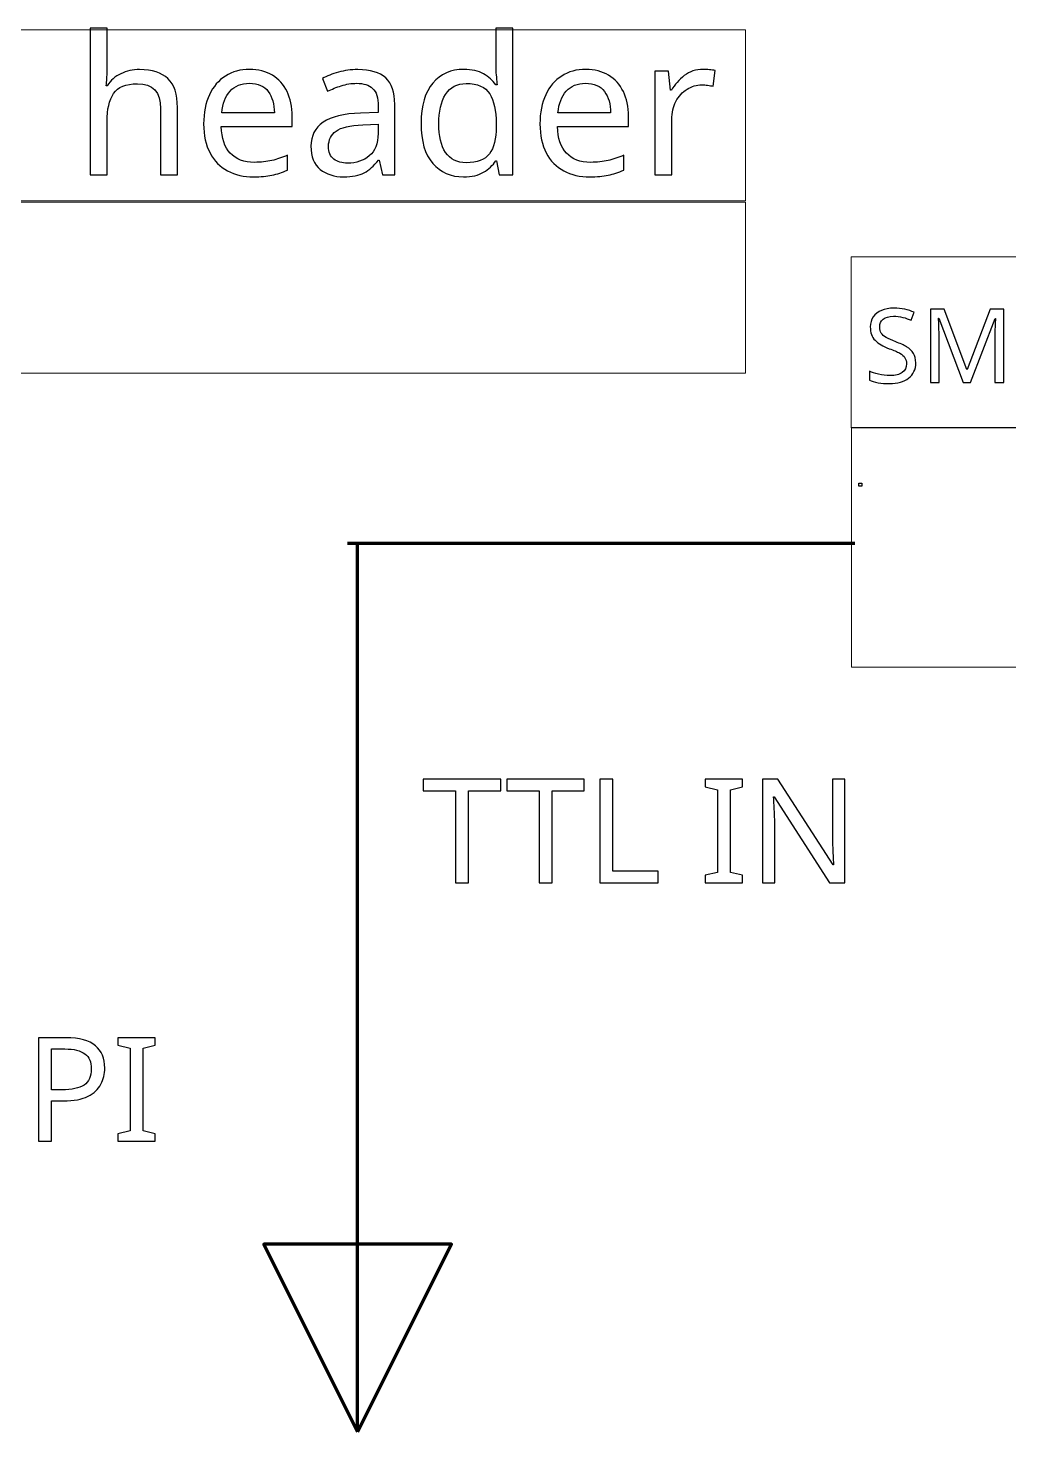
# Model space of a CAD drawing. Header units: inches. Extents: x -6.7 to 20.3, y -5.6 to 12.6.
# Drawn here: x -2.237 to -1.11, y 2.004 to 3.619 of the extents above; entities that cross this region are included whole.
import ezdxf
from ezdxf.lldxf.tags import DXFTag

# ---------------------------------------------------------------- set-up
doc = ezdxf.new("R2010")
doc.units = ezdxf.units.IN
doc.header["$MEASUREMENT"] = 0
doc.header["$XCLIPFRAME"] = 2
doc.layers.add('Layer 1', color=7, linetype='Continuous')
tags = doc.linetypes.add('New Line10', pattern=[1.5, 1, -0.5]).pattern_tags.tags
tags[6:7] = [DXFTag(74, 4), DXFTag(75, 0), DXFTag(340, '0'), DXFTag(46, 1.0), DXFTag(50, 0.0), DXFTag(44, 0.0), DXFTag(45, 0.0)]
tags[4:5] = [DXFTag(74, 4), DXFTag(75, 0), DXFTag(340, '0'), DXFTag(46, 1.0), DXFTag(50, 0.0), DXFTag(44, 0.0), DXFTag(45, 0.0)]
tags = doc.linetypes.add('New Line6', pattern=[1.5, 1, -0.5]).pattern_tags.tags
tags[6:7] = [DXFTag(74, 4), DXFTag(75, 0), DXFTag(340, '0'), DXFTag(46, 1.0), DXFTag(50, 0.0), DXFTag(44, 0.0), DXFTag(45, 0.0)]
tags[4:5] = [DXFTag(74, 4), DXFTag(75, 0), DXFTag(340, '0'), DXFTag(46, 1.0), DXFTag(50, 0.0), DXFTag(44, 0.0), DXFTag(45, 0.0)]
picture_1 = doc.add_image_def('image11.jpg', size_in_pixel=(17, 17))

msp = doc.modelspace()

# ---------------------------------------------------------------- linework, layer by layer
at = {"layer": 'Layer 1', "color": 114, "linetype": 'New Line6', "lineweight": 18}
msp.add_lwpolyline([(-3.3876, 3.4201), (-1.4126, 3.4201), (-1.4126, 3.617), (-3.3876, 3.617), (-3.3876, 3.4201)], close=True, dxfattribs=at)
at = {"layer": 'Layer 1', "color": 250, "lineweight": 18}
for points in [[(-3.3811, 3.222), (-1.4126, 3.222), (-1.4126, 3.4188), (-3.3811, 3.4188), (-3.3811, 3.222)], [(-1.2906, 2.8838), (-1.015, 2.8838), (-1.015, 3.1594), (-1.2906, 3.1594), (-1.2906, 2.8838)]]:
    msp.add_lwpolyline(points, close=True, dxfattribs=at)
at = {"layer": 'Layer 1', "color": 114, "linetype": 'New Line10', "lineweight": 18}
msp.add_lwpolyline([(-1.2911, 3.159), (-1.0263, 3.159), (-1.0263, 3.3559), (-1.2911, 3.3559), (-1.2911, 3.159)], close=True, dxfattribs=at)
at = {"layer": 'Layer 1', "color": 250}
for points, knots in [([(-2.1466, 3.5694), (-2.1466, 3.5635), (-2.1469, 3.5579), (-2.1477, 3.5527), (-2.1477, 3.5527), (-2.1463, 3.5527), (-2.1463, 3.5527), (-2.1425, 3.5588), (-2.1373, 3.5634), (-2.1307, 3.5665), (-2.1241, 3.5696), (-2.1169, 3.5712), (-2.1092, 3.5712), (-2.0947, 3.5712), (-2.0838, 3.5677), (-2.0766, 3.5608), (-2.0693, 3.5539), (-2.0657, 3.5429), (-2.0657, 3.5276), (-2.0657, 3.5276), (-2.0657, 3.4501), (-2.0657, 3.4501), (-2.0657, 3.4501), (-2.085, 3.4501), (-2.085, 3.4501), (-2.085, 3.4501), (-2.085, 3.5263), (-2.085, 3.5263), (-2.085, 3.5454), (-2.0939, 3.5549), (-2.1117, 3.5549), (-2.125, 3.5549), (-2.1342, 3.5512), (-2.1391, 3.5437), (-2.1441, 3.5362), (-2.1466, 3.5255), (-2.1466, 3.5116), (-2.1466, 3.5116), (-2.1466, 3.4501), (-2.1466, 3.4501), (-2.1466, 3.4501), (-2.1661, 3.4501), (-2.1661, 3.4501), (-2.1661, 3.4501), (-2.1661, 3.6189), (-2.1661, 3.6189), (-2.1661, 3.6189), (-2.1466, 3.6189), (-2.1466, 3.6189), (-2.1466, 3.6189), (-2.1466, 3.5694), (-2.1466, 3.5694)], [0, 0, 0, 0, 0.058824, 0.058824, 0.058824, 0.117647, 0.117647, 0.117647, 0.176471, 0.176471, 0.176471, 0.235294, 0.235294, 0.235294, 0.294118, 0.294118, 0.294118, 0.352941, 0.352941, 0.352941, 0.411765, 0.411765, 0.411765, 0.470588, 0.470588, 0.470588, 0.529412, 0.529412, 0.529412, 0.588235, 0.588235, 0.588235, 0.647059, 0.647059, 0.647059, 0.705882, 0.705882, 0.705882, 0.764706, 0.764706, 0.764706, 0.823529, 0.823529, 0.823529, 0.882353, 0.882353, 0.882353, 0.941176, 0.941176, 0.941176, 1, 1, 1, 1]), ([(-1.7366, 3.4478), (-1.7514, 3.4478), (-1.7632, 3.453), (-1.7721, 3.4633), (-1.781, 3.4736), (-1.7855, 3.4889), (-1.7855, 3.5094), (-1.7855, 3.5298), (-1.781, 3.5453), (-1.772, 3.5557), (-1.7631, 3.5662), (-1.7512, 3.5714), (-1.7363, 3.5714), (-1.7272, 3.5714), (-1.7196, 3.5697), (-1.7138, 3.5663), (-1.7079, 3.5629), (-1.7032, 3.5587), (-1.6995, 3.5538), (-1.6995, 3.5538), (-1.6981, 3.5538), (-1.6981, 3.5538), (-1.6983, 3.5558), (-1.6985, 3.5586), (-1.6989, 3.5624), (-1.6993, 3.5662), (-1.6995, 3.5692), (-1.6995, 3.5714), (-1.6995, 3.5714), (-1.6995, 3.6189), (-1.6995, 3.6189), (-1.6995, 3.6189), (-1.6799, 3.6189), (-1.6799, 3.6189), (-1.6799, 3.6189), (-1.6799, 3.4501), (-1.6799, 3.4501), (-1.6799, 3.4501), (-1.6957, 3.4501), (-1.6957, 3.4501), (-1.6957, 3.4501), (-1.6986, 3.4661), (-1.6986, 3.4661), (-1.6986, 3.4661), (-1.6995, 3.4661), (-1.6995, 3.4661), (-1.703, 3.461), (-1.7078, 3.4567), (-1.7137, 3.4532), (-1.7196, 3.4496), (-1.7272, 3.4478), (-1.7366, 3.4478)], [0, 0, 0, 0, 0.058824, 0.058824, 0.058824, 0.117647, 0.117647, 0.117647, 0.176471, 0.176471, 0.176471, 0.235294, 0.235294, 0.235294, 0.294118, 0.294118, 0.294118, 0.352941, 0.352941, 0.352941, 0.411765, 0.411765, 0.411765, 0.470588, 0.470588, 0.470588, 0.529412, 0.529412, 0.529412, 0.588235, 0.588235, 0.588235, 0.647059, 0.647059, 0.647059, 0.705882, 0.705882, 0.705882, 0.764706, 0.764706, 0.764706, 0.823529, 0.823529, 0.823529, 0.882353, 0.882353, 0.882353, 0.941176, 0.941176, 0.941176, 1, 1, 1, 1]), ([(-1.9828, 3.5714), (-1.9726, 3.5714), (-1.9638, 3.5692), (-1.9565, 3.5647), (-1.9491, 3.5603), (-1.9435, 3.554), (-1.9396, 3.5459), (-1.9356, 3.5379), (-1.9337, 3.5284), (-1.9337, 3.5176), (-1.9337, 3.5176), (-1.9337, 3.5058), (-1.9337, 3.5058), (-1.9337, 3.5058), (-2.0152, 3.5058), (-2.0152, 3.5058), (-2.0149, 3.4924), (-2.0115, 3.4821), (-2.0049, 3.4751), (-1.9983, 3.468), (-1.9891, 3.4645), (-1.9772, 3.4645), (-1.9697, 3.4645), (-1.963, 3.4652), (-1.9571, 3.4666), (-1.9513, 3.468), (-1.9452, 3.4701), (-1.939, 3.4727), (-1.939, 3.4727), (-1.939, 3.4556), (-1.939, 3.4556), (-1.9451, 3.4529), (-1.9511, 3.451), (-1.957, 3.4497), (-1.9629, 3.4485), (-1.97, 3.4478), (-1.9781, 3.4478), (-1.9894, 3.4478), (-1.9993, 3.4501), (-2.008, 3.4547), (-2.0167, 3.4593), (-2.0234, 3.4662), (-2.0282, 3.4753), (-2.033, 3.4844), (-2.0355, 3.4955), (-2.0355, 3.5087), (-2.0355, 3.5218), (-2.0333, 3.5329), (-2.0289, 3.5423), (-2.0245, 3.5516), (-2.0184, 3.5588), (-2.0105, 3.5638), (-2.0025, 3.5689), (-1.9933, 3.5714), (-1.9828, 3.5714)], [0, 0, 0, 0, 0.055556, 0.055556, 0.055556, 0.111111, 0.111111, 0.111111, 0.166667, 0.166667, 0.166667, 0.222222, 0.222222, 0.222222, 0.277778, 0.277778, 0.277778, 0.333333, 0.333333, 0.333333, 0.388889, 0.388889, 0.388889, 0.444444, 0.444444, 0.444444, 0.5, 0.5, 0.5, 0.555556, 0.555556, 0.555556, 0.611111, 0.611111, 0.611111, 0.666667, 0.666667, 0.666667, 0.722222, 0.722222, 0.722222, 0.777778, 0.777778, 0.777778, 0.833333, 0.833333, 0.833333, 0.888889, 0.888889, 0.888889, 0.944444, 0.944444, 0.944444, 1, 1, 1, 1]), ([(-1.8583, 3.5712), (-1.8438, 3.5712), (-1.8331, 3.568), (-1.8261, 3.5616), (-1.8192, 3.5552), (-1.8157, 3.5451), (-1.8157, 3.5312), (-1.8157, 3.5312), (-1.8157, 3.4501), (-1.8157, 3.4501), (-1.8157, 3.4501), (-1.8299, 3.4501), (-1.8299, 3.4501), (-1.8299, 3.4501), (-1.8337, 3.4669), (-1.8337, 3.4669), (-1.8337, 3.4669), (-1.8346, 3.4669), (-1.8346, 3.4669), (-1.8398, 3.4604), (-1.8452, 3.4556), (-1.8509, 3.4525), (-1.8566, 3.4494), (-1.8645, 3.4478), (-1.8746, 3.4478), (-1.8854, 3.4478), (-1.8943, 3.4507), (-1.9015, 3.4564), (-1.9086, 3.4621), (-1.9121, 3.471), (-1.9121, 3.4832), (-1.9121, 3.495), (-1.9075, 3.5042), (-1.8981, 3.5106), (-1.8888, 3.5171), (-1.8744, 3.5206), (-1.855, 3.5212), (-1.855, 3.5212), (-1.8348, 3.5218), (-1.8348, 3.5218), (-1.8348, 3.5218), (-1.8348, 3.5289), (-1.8348, 3.5289), (-1.8348, 3.5389), (-1.8369, 3.5458), (-1.8412, 3.5496), (-1.8455, 3.5535), (-1.8516, 3.5554), (-1.8595, 3.5554), (-1.8657, 3.5554), (-1.8716, 3.5545), (-1.8772, 3.5526), (-1.8829, 3.5508), (-1.8881, 3.5486), (-1.893, 3.5463), (-1.893, 3.5463), (-1.899, 3.5609), (-1.899, 3.5609), (-1.8938, 3.5638), (-1.8877, 3.5662), (-1.8806, 3.5682), (-1.8735, 3.5702), (-1.8661, 3.5712), (-1.8583, 3.5712)], [0, 0, 0, 0, 0.047619, 0.047619, 0.047619, 0.095238, 0.095238, 0.095238, 0.142857, 0.142857, 0.142857, 0.190476, 0.190476, 0.190476, 0.238095, 0.238095, 0.238095, 0.285714, 0.285714, 0.285714, 0.333333, 0.333333, 0.333333, 0.380952, 0.380952, 0.380952, 0.428571, 0.428571, 0.428571, 0.47619, 0.47619, 0.47619, 0.52381, 0.52381, 0.52381, 0.571429, 0.571429, 0.571429, 0.619048, 0.619048, 0.619048, 0.666667, 0.666667, 0.666667, 0.714286, 0.714286, 0.714286, 0.761905, 0.761905, 0.761905, 0.809524, 0.809524, 0.809524, 0.857143, 0.857143, 0.857143, 0.904762, 0.904762, 0.904762, 0.952381, 0.952381, 0.952381, 1, 1, 1, 1]), ([(-1.5961, 3.5714), (-1.5859, 3.5714), (-1.5771, 3.5692), (-1.5698, 3.5647), (-1.5625, 3.5603), (-1.5568, 3.554), (-1.5529, 3.5459), (-1.549, 3.5379), (-1.547, 3.5284), (-1.547, 3.5176), (-1.547, 3.5176), (-1.547, 3.5058), (-1.547, 3.5058), (-1.547, 3.5058), (-1.6286, 3.5058), (-1.6286, 3.5058), (-1.6283, 3.4924), (-1.6248, 3.4821), (-1.6182, 3.4751), (-1.6116, 3.468), (-1.6024, 3.4645), (-1.5906, 3.4645), (-1.583, 3.4645), (-1.5763, 3.4652), (-1.5705, 3.4666), (-1.5646, 3.468), (-1.5586, 3.4701), (-1.5524, 3.4727), (-1.5524, 3.4727), (-1.5524, 3.4556), (-1.5524, 3.4556), (-1.5584, 3.4529), (-1.5644, 3.451), (-1.5704, 3.4497), (-1.5763, 3.4485), (-1.5833, 3.4478), (-1.5915, 3.4478), (-1.6027, 3.4478), (-1.6127, 3.4501), (-1.6214, 3.4547), (-1.63, 3.4593), (-1.6368, 3.4662), (-1.6416, 3.4753), (-1.6464, 3.4844), (-1.6488, 3.4955), (-1.6488, 3.5087), (-1.6488, 3.5218), (-1.6466, 3.5329), (-1.6422, 3.5423), (-1.6379, 3.5516), (-1.6317, 3.5588), (-1.6238, 3.5638), (-1.6159, 3.5689), (-1.6066, 3.5714), (-1.5961, 3.5714)], [0, 0, 0, 0, 0.055556, 0.055556, 0.055556, 0.111111, 0.111111, 0.111111, 0.166667, 0.166667, 0.166667, 0.222222, 0.222222, 0.222222, 0.277778, 0.277778, 0.277778, 0.333333, 0.333333, 0.333333, 0.388889, 0.388889, 0.388889, 0.444444, 0.444444, 0.444444, 0.5, 0.5, 0.5, 0.555556, 0.555556, 0.555556, 0.611111, 0.611111, 0.611111, 0.666667, 0.666667, 0.666667, 0.722222, 0.722222, 0.722222, 0.777778, 0.777778, 0.777778, 0.833333, 0.833333, 0.833333, 0.888889, 0.888889, 0.888889, 0.944444, 0.944444, 0.944444, 1, 1, 1, 1]), ([(-1.4612, 3.5714), (-1.459, 3.5714), (-1.4566, 3.5713), (-1.454, 3.5711), (-1.4514, 3.5708), (-1.4492, 3.5705), (-1.4472, 3.5701), (-1.4472, 3.5701), (-1.4497, 3.5521), (-1.4497, 3.5521), (-1.4516, 3.5525), (-1.4537, 3.5529), (-1.456, 3.5532), (-1.4583, 3.5535), (-1.4605, 3.5536), (-1.4626, 3.5536), (-1.4686, 3.5536), (-1.4744, 3.5519), (-1.4797, 3.5486), (-1.485, 3.5453), (-1.4893, 3.5406), (-1.4925, 3.5346), (-1.4956, 3.5286), (-1.4972, 3.5216), (-1.4972, 3.5136), (-1.4972, 3.5136), (-1.4972, 3.4501), (-1.4972, 3.4501), (-1.4972, 3.4501), (-1.5168, 3.4501), (-1.5168, 3.4501), (-1.5168, 3.4501), (-1.5168, 3.5692), (-1.5168, 3.5692), (-1.5168, 3.5692), (-1.5008, 3.5692), (-1.5008, 3.5692), (-1.5008, 3.5692), (-1.4986, 3.5474), (-1.4986, 3.5474), (-1.4986, 3.5474), (-1.4977, 3.5474), (-1.4977, 3.5474), (-1.4938, 3.5539), (-1.4889, 3.5595), (-1.4828, 3.5643), (-1.4767, 3.569), (-1.4695, 3.5714), (-1.4612, 3.5714)], [0, 0, 0, 0, 0.0625, 0.0625, 0.0625, 0.125, 0.125, 0.125, 0.1875, 0.1875, 0.1875, 0.25, 0.25, 0.25, 0.3125, 0.3125, 0.3125, 0.375, 0.375, 0.375, 0.4375, 0.4375, 0.4375, 0.5, 0.5, 0.5, 0.5625, 0.5625, 0.5625, 0.625, 0.625, 0.625, 0.6875, 0.6875, 0.6875, 0.75, 0.75, 0.75, 0.8125, 0.8125, 0.8125, 0.875, 0.875, 0.875, 0.9375, 0.9375, 0.9375, 1, 1, 1, 1]), ([(-1.983, 3.5554), (-1.9923, 3.5554), (-1.9997, 3.5524), (-2.0051, 3.5464), (-2.0105, 3.5404), (-2.0138, 3.5321), (-2.0148, 3.5214), (-2.0148, 3.5214), (-1.9541, 3.5214), (-1.9541, 3.5214), (-1.9543, 3.5315), (-1.9566, 3.5396), (-1.9612, 3.5459), (-1.9658, 3.5522), (-1.9731, 3.5554), (-1.983, 3.5554)], [0, 0, 0, 0, 0.2, 0.2, 0.2, 0.4, 0.4, 0.4, 0.6, 0.6, 0.6, 0.8, 0.8, 0.8, 1, 1, 1, 1]), ([(-1.7335, 3.4641), (-1.7209, 3.4641), (-1.712, 3.4675), (-1.7069, 3.4744), (-1.7018, 3.4813), (-1.6992, 3.4917), (-1.6992, 3.5056), (-1.6992, 3.5056), (-1.6992, 3.5092), (-1.6992, 3.5092), (-1.6992, 3.524), (-1.7017, 3.5354), (-1.7066, 3.5433), (-1.7115, 3.5512), (-1.7205, 3.5552), (-1.7337, 3.5552), (-1.7442, 3.5552), (-1.7521, 3.551), (-1.7573, 3.5426), (-1.7626, 3.5342), (-1.7652, 3.523), (-1.7652, 3.5089), (-1.7652, 3.4947), (-1.7626, 3.4837), (-1.7573, 3.4758), (-1.7521, 3.468), (-1.7441, 3.4641), (-1.7335, 3.4641)], [0, 0, 0, 0, 0.111111, 0.111111, 0.111111, 0.222222, 0.222222, 0.222222, 0.333333, 0.333333, 0.333333, 0.444444, 0.444444, 0.444444, 0.555556, 0.555556, 0.555556, 0.666667, 0.666667, 0.666667, 0.777778, 0.777778, 0.777778, 0.888889, 0.888889, 0.888889, 1, 1, 1, 1]), ([(-1.5964, 3.5554), (-1.6057, 3.5554), (-1.6131, 3.5524), (-1.6185, 3.5464), (-1.6239, 3.5404), (-1.6271, 3.5321), (-1.6281, 3.5214), (-1.6281, 3.5214), (-1.5675, 3.5214), (-1.5675, 3.5214), (-1.5676, 3.5315), (-1.57, 3.5396), (-1.5746, 3.5459), (-1.5792, 3.5522), (-1.5864, 3.5554), (-1.5964, 3.5554)], [0, 0, 0, 0, 0.2, 0.2, 0.2, 0.4, 0.4, 0.4, 0.6, 0.6, 0.6, 0.8, 0.8, 0.8, 1, 1, 1, 1]), ([(-1.8526, 3.5076), (-1.8674, 3.507), (-1.8776, 3.5046), (-1.8833, 3.5005), (-1.8891, 3.4964), (-1.8919, 3.4905), (-1.8919, 3.4829), (-1.8919, 3.4763), (-1.8899, 3.4714), (-1.8858, 3.4683), (-1.8817, 3.4652), (-1.8765, 3.4636), (-1.8701, 3.4636), (-1.8601, 3.4636), (-1.8517, 3.4664), (-1.845, 3.4719), (-1.8383, 3.4775), (-1.835, 3.4861), (-1.835, 3.4976), (-1.835, 3.4976), (-1.835, 3.5083), (-1.835, 3.5083), (-1.835, 3.5083), (-1.8526, 3.5076), (-1.8526, 3.5076)], [0, 0, 0, 0, 0.125, 0.125, 0.125, 0.25, 0.25, 0.25, 0.375, 0.375, 0.375, 0.5, 0.5, 0.5, 0.625, 0.625, 0.625, 0.75, 0.75, 0.75, 0.875, 0.875, 0.875, 1, 1, 1, 1]), ([(-1.2166, 3.2338), (-1.2166, 3.2263), (-1.2194, 3.2204), (-1.2248, 3.2163), (-1.2302, 3.2121), (-1.2376, 3.21), (-1.2468, 3.21), (-1.2515, 3.21), (-1.2559, 3.2103), (-1.2599, 3.2111), (-1.2639, 3.2118), (-1.2673, 3.2128), (-1.27, 3.214), (-1.27, 3.214), (-1.27, 3.2242), (-1.27, 3.2242), (-1.2671, 3.2229), (-1.2636, 3.2218), (-1.2594, 3.2208), (-1.2552, 3.2197), (-1.2508, 3.2192), (-1.2463, 3.2192), (-1.24, 3.2192), (-1.2353, 3.2204), (-1.2321, 3.2229), (-1.2289, 3.2253), (-1.2273, 3.2286), (-1.2273, 3.2328), (-1.2273, 3.2356), (-1.2279, 3.2379), (-1.2291, 3.2398), (-1.2302, 3.2417), (-1.2323, 3.2434), (-1.2351, 3.2451), (-1.238, 3.2467), (-1.242, 3.2484), (-1.2471, 3.2502), (-1.2543, 3.2528), (-1.2597, 3.256), (-1.2634, 3.2598), (-1.2671, 3.2636), (-1.2689, 3.2687), (-1.2689, 3.2753), (-1.2689, 3.2798), (-1.2678, 3.2836), (-1.2655, 3.2868), (-1.2632, 3.29), (-1.26, 3.2925), (-1.256, 3.2942), (-1.2519, 3.2959), (-1.2472, 3.2968), (-1.2419, 3.2968), (-1.2373, 3.2968), (-1.233, 3.2964), (-1.2292, 3.2955), (-1.2253, 3.2946), (-1.2218, 3.2935), (-1.2186, 3.2921), (-1.2186, 3.2921), (-1.222, 3.283), (-1.222, 3.283), (-1.2249, 3.2842), (-1.228, 3.2853), (-1.2315, 3.2862), (-1.2349, 3.287), (-1.2385, 3.2875), (-1.2422, 3.2875), (-1.2475, 3.2875), (-1.2514, 3.2863), (-1.2541, 3.2841), (-1.2568, 3.2819), (-1.2581, 3.2789), (-1.2581, 3.2752), (-1.2581, 3.2723), (-1.2576, 3.27), (-1.2564, 3.2681), (-1.2552, 3.2662), (-1.2533, 3.2645), (-1.2506, 3.263), (-1.2479, 3.2615), (-1.2443, 3.2599), (-1.2397, 3.2581), (-1.2347, 3.2563), (-1.2305, 3.2544), (-1.2271, 3.2523), (-1.2237, 3.2502), (-1.2211, 3.2477), (-1.2193, 3.2448), (-1.2175, 3.2419), (-1.2166, 3.2382), (-1.2166, 3.2338)], [0, 0, 0, 0, 0.033333, 0.033333, 0.033333, 0.066667, 0.066667, 0.066667, 0.1, 0.1, 0.1, 0.133333, 0.133333, 0.133333, 0.166667, 0.166667, 0.166667, 0.2, 0.2, 0.2, 0.233333, 0.233333, 0.233333, 0.266667, 0.266667, 0.266667, 0.3, 0.3, 0.3, 0.333333, 0.333333, 0.333333, 0.366667, 0.366667, 0.366667, 0.4, 0.4, 0.4, 0.433333, 0.433333, 0.433333, 0.466667, 0.466667, 0.466667, 0.5, 0.5, 0.5, 0.533333, 0.533333, 0.533333, 0.566667, 0.566667, 0.566667, 0.6, 0.6, 0.6, 0.633333, 0.633333, 0.633333, 0.666667, 0.666667, 0.666667, 0.7, 0.7, 0.7, 0.733333, 0.733333, 0.733333, 0.766667, 0.766667, 0.766667, 0.8, 0.8, 0.8, 0.833333, 0.833333, 0.833333, 0.866667, 0.866667, 0.866667, 0.9, 0.9, 0.9, 0.933333, 0.933333, 0.933333, 0.966667, 0.966667, 0.966667, 1, 1, 1, 1]), ([(-1.1623, 3.2112), (-1.1623, 3.2112), (-1.1901, 3.2852), (-1.1901, 3.2852), (-1.1901, 3.2852), (-1.1906, 3.2852), (-1.1906, 3.2852), (-1.1904, 3.2828), (-1.1902, 3.2795), (-1.19, 3.2753), (-1.1899, 3.2712), (-1.1898, 3.2669), (-1.1898, 3.2624), (-1.1898, 3.2624), (-1.1898, 3.2112), (-1.1898, 3.2112), (-1.1898, 3.2112), (-1.1996, 3.2112), (-1.1996, 3.2112), (-1.1996, 3.2112), (-1.1996, 3.2956), (-1.1996, 3.2956), (-1.1996, 3.2956), (-1.1839, 3.2956), (-1.1839, 3.2956), (-1.1839, 3.2956), (-1.1578, 3.2264), (-1.1578, 3.2264), (-1.1578, 3.2264), (-1.1574, 3.2264), (-1.1574, 3.2264), (-1.1574, 3.2264), (-1.1309, 3.2956), (-1.1309, 3.2956), (-1.1309, 3.2956), (-1.1153, 3.2956), (-1.1153, 3.2956), (-1.1153, 3.2956), (-1.1153, 3.2112), (-1.1153, 3.2112), (-1.1153, 3.2112), (-1.1258, 3.2112), (-1.1258, 3.2112), (-1.1258, 3.2112), (-1.1258, 3.2631), (-1.1258, 3.2631), (-1.1258, 3.2672), (-1.1257, 3.2713), (-1.1255, 3.2753), (-1.1253, 3.2793), (-1.1251, 3.2826), (-1.125, 3.2851), (-1.125, 3.2851), (-1.1254, 3.2851), (-1.1254, 3.2851), (-1.1254, 3.2851), (-1.1536, 3.2112), (-1.1536, 3.2112), (-1.1536, 3.2112), (-1.1623, 3.2112), (-1.1623, 3.2112)], [0, 0, 0, 0, 0.05, 0.05, 0.05, 0.1, 0.1, 0.1, 0.15, 0.15, 0.15, 0.2, 0.2, 0.2, 0.25, 0.25, 0.25, 0.3, 0.3, 0.3, 0.35, 0.35, 0.35, 0.4, 0.4, 0.4, 0.45, 0.45, 0.45, 0.5, 0.5, 0.5, 0.55, 0.55, 0.55, 0.6, 0.6, 0.6, 0.65, 0.65, 0.65, 0.7, 0.7, 0.7, 0.75, 0.75, 0.75, 0.8, 0.8, 0.8, 0.85, 0.85, 0.85, 0.9, 0.9, 0.9, 0.95, 0.95, 0.95, 1, 1, 1, 1]), ([(-1.7308, 2.6359), (-1.7308, 2.6359), (-1.7458, 2.6359), (-1.7458, 2.6359), (-1.7458, 2.6359), (-1.7458, 2.7417), (-1.7458, 2.7417), (-1.7458, 2.7417), (-1.783, 2.7417), (-1.783, 2.7417), (-1.783, 2.7417), (-1.783, 2.7549), (-1.783, 2.7549), (-1.783, 2.7549), (-1.6938, 2.7549), (-1.6938, 2.7549), (-1.6938, 2.7549), (-1.6938, 2.7417), (-1.6938, 2.7417), (-1.6938, 2.7417), (-1.7308, 2.7417), (-1.7308, 2.7417), (-1.7308, 2.7417), (-1.7308, 2.6359), (-1.7308, 2.6359)], [0, 0, 0, 0, 0.125, 0.125, 0.125, 0.25, 0.25, 0.25, 0.375, 0.375, 0.375, 0.5, 0.5, 0.5, 0.625, 0.625, 0.625, 0.75, 0.75, 0.75, 0.875, 0.875, 0.875, 1, 1, 1, 1]), ([(-1.6348, 2.6359), (-1.6348, 2.6359), (-1.6498, 2.6359), (-1.6498, 2.6359), (-1.6498, 2.6359), (-1.6498, 2.7417), (-1.6498, 2.7417), (-1.6498, 2.7417), (-1.687, 2.7417), (-1.687, 2.7417), (-1.687, 2.7417), (-1.687, 2.7549), (-1.687, 2.7549), (-1.687, 2.7549), (-1.5978, 2.7549), (-1.5978, 2.7549), (-1.5978, 2.7549), (-1.5978, 2.7417), (-1.5978, 2.7417), (-1.5978, 2.7417), (-1.6348, 2.7417), (-1.6348, 2.7417), (-1.6348, 2.7417), (-1.6348, 2.6359), (-1.6348, 2.6359)], [0, 0, 0, 0, 0.125, 0.125, 0.125, 0.25, 0.25, 0.25, 0.375, 0.375, 0.375, 0.5, 0.5, 0.5, 0.625, 0.625, 0.625, 0.75, 0.75, 0.75, 0.875, 0.875, 0.875, 1, 1, 1, 1]), ([(-1.5798, 2.6359), (-1.5798, 2.6359), (-1.5798, 2.7549), (-1.5798, 2.7549), (-1.5798, 2.7549), (-1.5648, 2.7549), (-1.5648, 2.7549), (-1.5648, 2.7549), (-1.5648, 2.6492), (-1.5648, 2.6492), (-1.5648, 2.6492), (-1.5128, 2.6492), (-1.5128, 2.6492), (-1.5128, 2.6492), (-1.5128, 2.6359), (-1.5128, 2.6359), (-1.5128, 2.6359), (-1.5798, 2.6359), (-1.5798, 2.6359)], [0, 0, 0, 0, 0.166667, 0.166667, 0.166667, 0.333333, 0.333333, 0.333333, 0.5, 0.5, 0.5, 0.666667, 0.666667, 0.666667, 0.833333, 0.833333, 0.833333, 1, 1, 1, 1]), ([(-1.4157, 2.6359), (-1.4157, 2.6359), (-1.4587, 2.6359), (-1.4587, 2.6359), (-1.4587, 2.6359), (-1.4587, 2.6445), (-1.4587, 2.6445), (-1.4587, 2.6445), (-1.4447, 2.6477), (-1.4447, 2.6477), (-1.4447, 2.6477), (-1.4447, 2.7429), (-1.4447, 2.7429), (-1.4447, 2.7429), (-1.4587, 2.7462), (-1.4587, 2.7462), (-1.4587, 2.7462), (-1.4587, 2.7549), (-1.4587, 2.7549), (-1.4587, 2.7549), (-1.4157, 2.7549), (-1.4157, 2.7549), (-1.4157, 2.7549), (-1.4157, 2.7462), (-1.4157, 2.7462), (-1.4157, 2.7462), (-1.4297, 2.7429), (-1.4297, 2.7429), (-1.4297, 2.7429), (-1.4297, 2.6477), (-1.4297, 2.6477), (-1.4297, 2.6477), (-1.4157, 2.6445), (-1.4157, 2.6445), (-1.4157, 2.6445), (-1.4157, 2.6359), (-1.4157, 2.6359)], [0, 0, 0, 0, 0.083333, 0.083333, 0.083333, 0.166667, 0.166667, 0.166667, 0.25, 0.25, 0.25, 0.333333, 0.333333, 0.333333, 0.416667, 0.416667, 0.416667, 0.5, 0.5, 0.5, 0.583333, 0.583333, 0.583333, 0.666667, 0.666667, 0.666667, 0.75, 0.75, 0.75, 0.833333, 0.833333, 0.833333, 0.916667, 0.916667, 0.916667, 1, 1, 1, 1]), ([(-1.2983, 2.6359), (-1.2983, 2.6359), (-1.3158, 2.6359), (-1.3158, 2.6359), (-1.3158, 2.6359), (-1.3795, 2.7347), (-1.3795, 2.7347), (-1.3795, 2.7347), (-1.3802, 2.7347), (-1.3802, 2.7347), (-1.38, 2.7308), (-1.3797, 2.726), (-1.3793, 2.7202), (-1.379, 2.7144), (-1.3788, 2.7085), (-1.3788, 2.7024), (-1.3788, 2.7024), (-1.3788, 2.6359), (-1.3788, 2.6359), (-1.3788, 2.6359), (-1.3927, 2.6359), (-1.3927, 2.6359), (-1.3927, 2.6359), (-1.3927, 2.7549), (-1.3927, 2.7549), (-1.3927, 2.7549), (-1.3753, 2.7549), (-1.3753, 2.7549), (-1.3753, 2.7549), (-1.3118, 2.6564), (-1.3118, 2.6564), (-1.3118, 2.6564), (-1.3112, 2.6564), (-1.3112, 2.6564), (-1.3113, 2.6581), (-1.3114, 2.6608), (-1.3116, 2.6644), (-1.3118, 2.6679), (-1.3119, 2.6718), (-1.3121, 2.676), (-1.3123, 2.6802), (-1.3123, 2.6841), (-1.3123, 2.6877), (-1.3123, 2.6877), (-1.3123, 2.7549), (-1.3123, 2.7549), (-1.3123, 2.7549), (-1.2983, 2.7549), (-1.2983, 2.7549), (-1.2983, 2.7549), (-1.2983, 2.6359), (-1.2983, 2.6359)], [0, 0, 0, 0, 0.058824, 0.058824, 0.058824, 0.117647, 0.117647, 0.117647, 0.176471, 0.176471, 0.176471, 0.235294, 0.235294, 0.235294, 0.294118, 0.294118, 0.294118, 0.352941, 0.352941, 0.352941, 0.411765, 0.411765, 0.411765, 0.470588, 0.470588, 0.470588, 0.529412, 0.529412, 0.529412, 0.588235, 0.588235, 0.588235, 0.647059, 0.647059, 0.647059, 0.705882, 0.705882, 0.705882, 0.764706, 0.764706, 0.764706, 0.823529, 0.823529, 0.823529, 0.882353, 0.882353, 0.882353, 0.941176, 0.941176, 0.941176, 1, 1, 1, 1]), ([(-2.1939, 2.4577), (-2.1784, 2.4577), (-2.167, 2.4546), (-2.1599, 2.4485), (-2.1528, 2.4424), (-2.1492, 2.4338), (-2.1492, 2.4227), (-2.1492, 2.4161), (-2.1507, 2.41), (-2.1537, 2.4042), (-2.1566, 2.3985), (-2.1615, 2.3939), (-2.1685, 2.3903), (-2.1754, 2.3868), (-2.1849, 2.385), (-2.1967, 2.385), (-2.1967, 2.385), (-2.2104, 2.385), (-2.2104, 2.385), (-2.2104, 2.385), (-2.2104, 2.3387), (-2.2104, 2.3387), (-2.2104, 2.3387), (-2.2254, 2.3387), (-2.2254, 2.3387), (-2.2254, 2.3387), (-2.2254, 2.4577), (-2.2254, 2.4577), (-2.2254, 2.4577), (-2.1939, 2.4577), (-2.1939, 2.4577)], [0, 0, 0, 0, 0.1, 0.1, 0.1, 0.2, 0.2, 0.2, 0.3, 0.3, 0.3, 0.4, 0.4, 0.4, 0.5, 0.5, 0.5, 0.6, 0.6, 0.6, 0.7, 0.7, 0.7, 0.8, 0.8, 0.8, 0.9, 0.9, 0.9, 1, 1, 1, 1]), ([(-2.0911, 2.3387), (-2.0911, 2.3387), (-2.1341, 2.3387), (-2.1341, 2.3387), (-2.1341, 2.3387), (-2.1341, 2.3473), (-2.1341, 2.3473), (-2.1341, 2.3473), (-2.1201, 2.3505), (-2.1201, 2.3505), (-2.1201, 2.3505), (-2.1201, 2.4457), (-2.1201, 2.4457), (-2.1201, 2.4457), (-2.1341, 2.449), (-2.1341, 2.449), (-2.1341, 2.449), (-2.1341, 2.4577), (-2.1341, 2.4577), (-2.1341, 2.4577), (-2.0911, 2.4577), (-2.0911, 2.4577), (-2.0911, 2.4577), (-2.0911, 2.449), (-2.0911, 2.449), (-2.0911, 2.449), (-2.1051, 2.4457), (-2.1051, 2.4457), (-2.1051, 2.4457), (-2.1051, 2.3505), (-2.1051, 2.3505), (-2.1051, 2.3505), (-2.0911, 2.3473), (-2.0911, 2.3473), (-2.0911, 2.3473), (-2.0911, 2.3387), (-2.0911, 2.3387)], [0, 0, 0, 0, 0.083333, 0.083333, 0.083333, 0.166667, 0.166667, 0.166667, 0.25, 0.25, 0.25, 0.333333, 0.333333, 0.333333, 0.416667, 0.416667, 0.416667, 0.5, 0.5, 0.5, 0.583333, 0.583333, 0.583333, 0.666667, 0.666667, 0.666667, 0.75, 0.75, 0.75, 0.833333, 0.833333, 0.833333, 0.916667, 0.916667, 0.916667, 1, 1, 1, 1]), ([(-2.1952, 2.4448), (-2.1952, 2.4448), (-2.2104, 2.4448), (-2.2104, 2.4448), (-2.2104, 2.4448), (-2.2104, 2.3978), (-2.2104, 2.3978), (-2.2104, 2.3978), (-2.1984, 2.3978), (-2.1984, 2.3978), (-2.1871, 2.3978), (-2.1786, 2.3997), (-2.1731, 2.4033), (-2.1675, 2.407), (-2.1647, 2.4132), (-2.1647, 2.422), (-2.1647, 2.4297), (-2.1672, 2.4354), (-2.1721, 2.4392), (-2.177, 2.4429), (-2.1847, 2.4448), (-2.1952, 2.4448)], [0, 0, 0, 0, 0.142857, 0.142857, 0.142857, 0.285714, 0.285714, 0.285714, 0.428571, 0.428571, 0.428571, 0.571429, 0.571429, 0.571429, 0.714286, 0.714286, 0.714286, 0.857143, 0.857143, 0.857143, 1, 1, 1, 1])]:
    msp.add_open_spline(points, degree=3, knots=knots, dxfattribs=at)
at = {"layer": 'Layer 1', "color": 114, "lineweight": 70}
for points in [[(-1.8702, 3.0266), (-1.8702, 3.0266), (-1.2867, 3.0266), (-1.2867, 3.0266)], [(-1.8586, 2.0043), (-1.8586, 2.0043), (-1.8586, 3.0266), (-1.8586, 3.0266)]]:
    msp.add_open_spline(points, degree=3, dxfattribs=at)
msp.add_open_spline([(-1.8586, 2.0043), (-1.8586, 2.0043), (-1.9665, 2.2203), (-1.9665, 2.2203), (-1.9665, 2.2203), (-1.7505, 2.2203), (-1.7505, 2.2203), (-1.7505, 2.2203), (-1.8586, 2.0043), (-1.8586, 2.0043)], degree=3, knots=[0, 0, 0, 0, 0.333333, 0.333333, 0.333333, 0.666667, 0.666667, 0.666667, 1, 1, 1, 1], dxfattribs=at)

# ---------------------------------------------------------------- pictures from other files: only their frames are drawn
at = {"layer": 'Layer 1', "color": 114}
image = msp.add_image(picture_1, insert=(-1.2709, 2.8983), size_in_units=(0.2441, 0.2465), dxfattribs=at)
image.set_boundary_path([(-1.271, 2.898), (-1.027, 3.145)])

doc.saveas('drawing.dxf')
